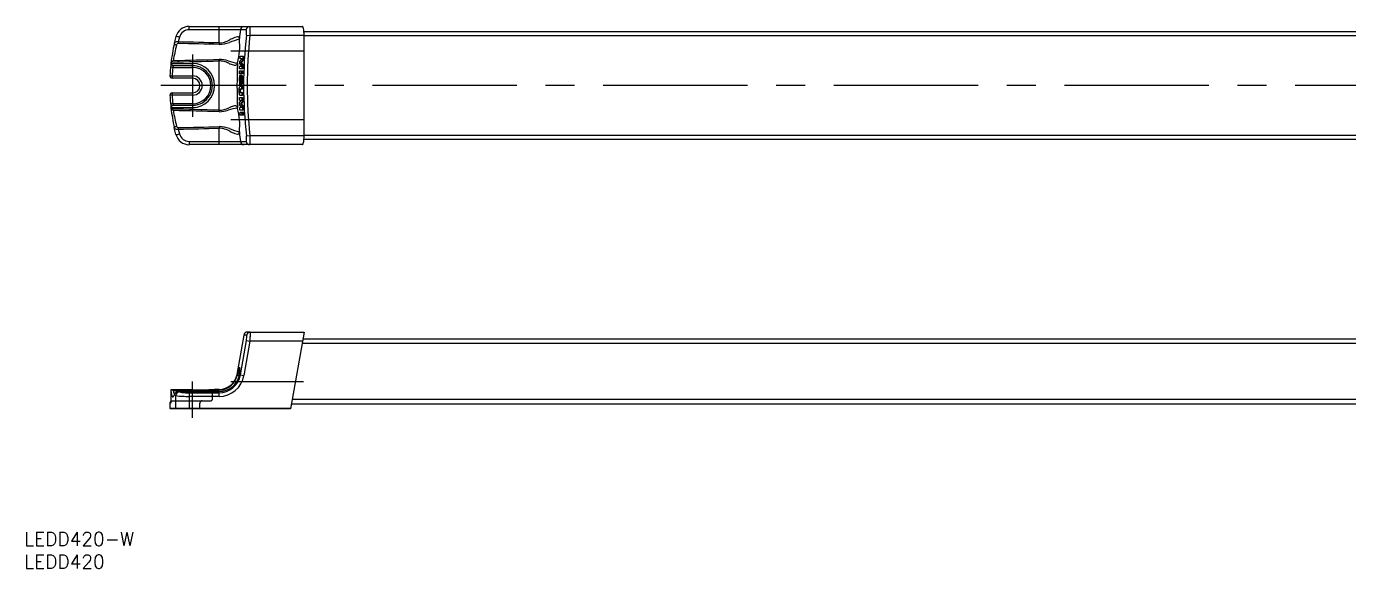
# Model space of a CAD drawing. Extents: x 1 to 583, y 0 to 119.
# Drawn here: x 0.5 to 291.7, y 0 to 119.3 of the extents above; entities that cross this region are included whole.
import ezdxf

# ---------------------------------------------------------------- set-up
doc = ezdxf.new("R2010")
doc.units = 0
doc.linetypes.add('CENTER', pattern=[50.8, 31.75, -6.35, 6.35, -6.35])
doc.linetypes.add('DASHED', pattern=[19.05, 12.7, -6.35])
doc.layers.get('0').update_dxf_attribs({"linetype": 'CONTINUOUS'})
doc.layers.add('CENTER', color=1, linetype='CENTER')
doc.styles.get("Standard").update_dxf_attribs({"font": 'txt.shx', "height": 3, "bigfont": 'bigfont.shx'})

# ---------------------------------------------------------------- blocks, each defined once
blk = doc.blocks.new('*U8')
at = {"color": 7, "linetype": 'CONTINUOUS'}
blk.add_text('LEDD420-W', height=3, dxfattribs=at).set_placement((0, 5))
blk = doc.blocks.new('*U9')
at = {"color": 7, "linetype": 'CONTINUOUS'}
blk.add_text('LEDD420', height=3, dxfattribs=at).set_placement((0, 0))

msp = doc.modelspace()

# ---------------------------------------------------------------- linework, layer by layer
at = {"color": 7, "linetype": 'CONTINUOUS'}
for p, q in [((33.44, 117.03), (33.08, 115.56)), ((34.22, 116.91), (33.96, 115.88)), ((36.34, 119.27), (61.3, 119.27)), ((36.34, 118.56), (36.34, 119.27)), ((48.9, 118.56), (36.34, 118.56)), ((42.95, 115.64), (42.95, 119.27)), ((47.4, 116.51), (47.41, 116.61)), ((47.41, 116.43), (47.4, 116.51)), ((48.96, 117.36), (49.75, 117.27)), ((61.66, 117.27), (49.75, 117.27)), ((61.62, 118.17), (432.6, 118.17)), ((61.66, 95.27), (61.66, 117.27)), ((385.24, 117.17), (61.66, 117.17)), ((33.08, 115.56), (33.08, 115.5)), ((33.08, 115.5), (33.11, 115.45)), ((33.11, 115.45), (33.15, 115.4)), ((33.15, 115.4), (33.2, 115.35)), ((33.2, 115.35), (33.28, 115.3)), ((33.28, 115.3), (33.37, 115.26)), ((33.37, 115.26), (33.46, 115.23)), ((33.46, 115.23), (33.56, 115.2)), ((32.35, 111.16), (32.35, 111.13)), ((32.35, 111.13), (37.11, 111.13)), ((37.11, 110.27), (37.11, 111.13)), ((42.95, 100.83), (42.95, 111.7)), ((47.5, 111.11), (47.52, 111.6)), ((47.92, 110.54), (47.5, 111.11)), ((47.52, 111.6), (47.99, 112.17)), ((47.55, 112.17), (47.59, 112.75)), ((47.99, 112.17), (47.55, 112.17)), ((47.59, 112.75), (48.29, 112.75)), ((48.08, 111.81), (47.67, 111.36)), ((47.67, 111.36), (48.04, 110.89)), ((47.82, 111.36), (47.67, 111.36)), ((48.23, 111.81), (47.82, 111.36)), ((47.82, 111.36), (48.19, 110.89)), ((48, 109.95), (48.04, 110.89)), ((48.19, 110.89), (48.04, 110.89)), ((48.14, 112.75), (48.08, 111.81)), ((48.23, 111.81), (48.08, 111.81)), ((48.19, 110.89), (48.15, 109.95)), ((48.29, 112.75), (48.23, 111.81)), ((32.11, 108.42), (32.61, 108.39)), ((32.61, 108.39), (37.11, 108.39)), ((32.61, 108.39), (32.61, 107.89)), ((37.11, 107.89), (32.61, 107.89)), ((32.8, 110.27), (32.75, 110.27)), ((32.8, 110.27), (37.11, 110.27)), ((37.11, 110.61), (32.84, 110.61)), ((37.11, 108.39), (37.11, 107.89)), ((47.39, 107.74), (47.38, 107.49)), ((47.43, 108.25), (47.39, 107.94)), ((47.39, 107.94), (47.39, 107.74)), ((47.42, 108.87), (47.43, 109.5)), ((48.12, 108.87), (47.42, 108.87)), ((47.43, 109.5), (48.13, 109.5)), ((47.45, 108.39), (47.43, 108.27)), ((47.43, 108.27), (47.43, 108.25)), ((47.45, 109.95), (47.47, 110.54)), ((48.15, 109.95), (47.45, 109.95)), ((47.48, 108.47), (47.45, 108.39)), ((47.47, 110.54), (47.92, 110.54)), ((47.47, 107.64), (47.48, 107.77)), ((47.56, 108.54), (47.48, 108.47)), ((47.48, 107.77), (47.49, 107.84)), ((47.49, 107.84), (47.52, 107.89)), ((47.52, 107.89), (47.55, 107.9)), ((47.57, 107.9), (47.55, 107.9)), ((47.56, 108.54), (47.58, 108.54)), ((47.57, 107.9), (47.58, 108.54)), ((47.64, 107.9), (47.57, 107.9)), ((47.58, 108.54), (47.73, 108.54)), ((47.65, 107.94), (47.62, 107.63)), ((47.63, 107.79), (47.62, 107.69)), ((47.67, 108.15), (47.65, 107.94)), ((47.71, 108.37), (47.67, 108.15)), ((47.75, 108.46), (47.71, 108.37)), ((47.73, 108.54), (47.73, 108.41)), ((47.74, 107.67), (47.75, 107.74)), ((47.8, 108.49), (47.75, 108.46)), ((47.75, 107.74), (47.77, 107.81)), ((47.77, 107.81), (47.82, 107.85)), ((47.8, 108.87), (47.82, 109.5)), ((47.83, 108.49), (47.8, 108.49)), ((47.96, 108.49), (47.8, 108.49)), ((47.82, 107.85), (47.85, 107.79)), ((47.85, 108.47), (47.83, 108.49)), ((47.85, 108.87), (47.87, 109.5)), ((47.89, 108.39), (47.85, 108.47)), ((47.85, 107.79), (47.86, 107.71)), ((47.89, 108.39), (48.04, 108.39)), ((47.89, 108.38), (47.89, 108.39)), ((47.92, 108.23), (47.89, 108.38)), ((47.89, 108.38), (48.04, 108.38)), ((47.94, 108.03), (47.92, 108.23)), ((47.95, 107.78), (47.94, 108.03)), ((47.95, 107.5), (47.95, 107.78)), ((47.98, 109.5), (47.96, 108.87)), ((47.96, 108.49), (48, 108.47)), ((48, 108.47), (48.04, 108.39)), ((48.04, 108.39), (48.04, 108.38)), ((48.04, 108.38), (48.07, 108.24)), ((48.07, 108.24), (48.09, 108.03)), ((48.09, 108.03), (48.1, 107.79)), ((48.1, 107.79), (48.1, 107.5)), ((48.13, 109.5), (48.12, 108.87)), ((47.38, 107.49), (47.4, 106.92)), ((47.38, 105.55), (47.39, 105.67)), ((47.38, 105.11), (47.38, 105.55)), ((47.39, 104.73), (47.38, 105.11)), ((47.39, 105.67), (47.41, 105.81)), ((47.4, 106.92), (47.41, 106.78)), ((47.41, 106.78), (47.44, 106.57)), ((47.41, 105.81), (47.42, 105.91)), ((47.42, 105.91), (47.49, 106.09)), ((47.44, 106.57), (47.47, 106.51)), ((47.46, 107.57), (47.47, 107.64)), ((47.46, 107.49), (47.46, 107.57)), ((47.46, 107.35), (47.46, 107.49)), ((47.47, 107.23), (47.46, 107.35)), ((47.47, 105.33), (47.46, 105.26)), ((47.46, 105.26), (47.46, 105.19)), ((47.46, 105.19), (47.46, 105.14)), ((47.46, 105.14), (47.46, 105.04)), ((47.46, 105.04), (47.47, 104.98)), ((47.49, 107.13), (47.47, 107.23)), ((47.47, 106.51), (47.52, 106.44)), ((47.49, 105.43), (47.47, 105.33)), ((47.47, 104.98), (47.47, 104.92)), ((47.47, 104.92), (47.49, 104.84)), ((47.62, 104.92), (47.47, 104.92)), ((47.51, 107.11), (47.49, 107.13)), ((47.49, 106.09), (47.55, 106.13)), ((47.52, 105.48), (47.49, 105.43)), ((47.64, 105.43), (47.49, 105.43)), ((47.49, 104.84), (47.5, 104.79)), ((47.54, 107.11), (47.51, 107.11)), ((47.52, 106.44), (47.56, 106.44)), ((47.52, 106.44), (47.69, 106.44)), ((47.55, 105.49), (47.52, 105.48)), ((47.56, 107.14), (47.54, 107.11)), ((47.55, 106.13), (48.08, 106.13)), ((48.09, 105.49), (47.55, 105.49)), ((47.58, 107.21), (47.56, 107.14)), ((47.56, 106.44), (47.6, 106.48)), ((47.59, 107.32), (47.58, 107.21)), ((47.62, 107.63), (47.59, 107.32)), ((47.6, 106.48), (47.63, 106.58)), ((47.62, 107.59), (47.61, 107.49)), ((47.62, 105.33), (47.61, 105.26)), ((47.61, 105.26), (47.61, 105.19)), ((47.61, 105.19), (47.61, 105.14)), ((47.61, 105.14), (47.61, 105.04)), ((47.61, 105.04), (47.62, 104.97)), ((47.62, 107.69), (47.62, 107.59)), ((47.64, 105.43), (47.62, 105.33)), ((47.62, 104.97), (47.62, 104.92)), ((47.62, 104.92), (47.64, 104.84)), ((47.63, 106.58), (47.66, 106.75)), ((47.67, 105.48), (47.64, 105.43)), ((47.64, 104.84), (47.66, 104.79)), ((47.66, 106.75), (47.69, 107.03)), ((47.71, 106.44), (47.67, 106.44)), ((47.7, 105.49), (47.67, 105.48)), ((47.69, 107.03), (47.73, 107.52)), ((47.69, 107.03), (47.78, 107.03)), ((47.75, 106.48), (47.71, 106.44)), ((47.73, 107.52), (47.74, 107.6)), ((47.73, 107.52), (47.87, 107.53)), ((47.74, 107.6), (47.74, 107.67)), ((47.78, 106.57), (47.75, 106.48)), ((47.83, 107.19), (47.78, 107.15)), ((47.78, 107.15), (47.78, 106.54)), ((47.79, 106.54), (47.78, 106.54)), ((47.79, 106.54), (47.86, 106.61)), ((47.95, 106.54), (47.79, 106.54)), ((47.85, 107.25), (47.83, 107.19)), ((47.86, 107.31), (47.85, 107.25)), ((47.86, 107.71), (47.87, 107.64)), ((47.87, 107.43), (47.86, 107.37)), ((47.86, 107.37), (47.86, 107.31)), ((47.86, 106.61), (47.89, 106.69)), ((47.87, 107.64), (47.87, 107.57)), ((47.87, 107.57), (47.87, 107.5)), ((47.87, 107.5), (47.87, 107.43)), ((47.89, 106.69), (47.91, 106.8)), ((47.91, 106.81), (47.94, 107.1)), ((47.91, 106.8), (47.91, 106.81)), ((47.91, 106.81), (48.06, 106.81)), ((47.91, 106.8), (48.06, 106.8)), ((47.93, 105.49), (47.93, 106.13)), ((47.94, 107.1), (47.95, 107.5)), ((47.95, 107.5), (48.1, 107.5)), ((48.01, 106.61), (47.95, 106.54)), ((48.04, 106.69), (48.01, 106.61)), ((48.06, 106.8), (48.04, 106.69)), ((48.09, 107.1), (48.06, 106.81)), ((48.06, 106.81), (48.06, 106.8)), ((48.08, 106.13), (48.09, 105.49)), ((48.1, 107.5), (48.09, 107.1)), ((32.61, 104.14), (32.11, 104.12)), ((32.61, 104.64), (32.61, 104.14)), ((32.61, 104.64), (37.11, 104.64)), ((37.11, 104.14), (32.61, 104.14)), ((32.75, 102.26), (32.8, 102.27)), ((37.11, 102.27), (32.8, 102.27)), ((32.84, 101.92), (37.11, 101.92)), ((37.11, 104.64), (37.11, 104.14)), ((37.11, 102.27), (37.11, 101.4)), ((47.39, 104.72), (47.39, 104.73)), ((47.41, 104.52), (47.39, 104.72)), ((47.43, 104.37), (47.41, 104.52)), ((47.43, 103.08), (47.42, 103.66)), ((47.42, 103.66), (48.12, 103.66)), ((47.46, 104.25), (47.43, 104.37)), ((47.43, 103.08), (47.87, 103.08)), ((47.45, 102.51), (47.87, 103.08)), ((47.47, 102.01), (47.45, 102.51)), ((47.49, 104.18), (47.46, 104.25)), ((47.93, 101.45), (47.47, 102.01)), ((47.57, 104.11), (47.49, 104.18)), ((47.5, 104.79), (47.56, 104.75)), ((47.56, 104.75), (48.09, 104.75)), ((48.11, 104.11), (47.57, 104.11)), ((47.99, 102.72), (47.62, 102.26)), ((47.62, 102.26), (48.03, 101.8)), ((47.77, 102.26), (47.62, 102.26)), ((47.66, 104.79), (47.71, 104.75)), ((48.14, 102.72), (47.77, 102.26)), ((47.77, 102.26), (48.18, 101.8)), ((47.94, 104.75), (47.95, 104.11)), ((47.96, 103.66), (47.99, 102.72)), ((48.14, 102.72), (47.99, 102.72)), ((48.09, 104.75), (48.11, 104.11)), ((48.12, 103.66), (48.14, 102.72)), ((32.35, 101.4), (32.35, 101.37)), ((37.11, 101.4), (32.35, 101.4)), ((47.01, 101.32), (47, 101.4)), ((47.02, 101.25), (47.01, 101.32)), ((47.93, 101.45), (47.5, 101.44)), ((47.52, 100.86), (47.5, 101.44)), ((48.23, 100.86), (47.52, 100.86)), ((47.59, 99.78), (47.55, 100.41)), ((47.55, 100.41), (48.25, 100.41)), ((48.29, 99.78), (47.59, 99.78)), ((47.93, 100.41), (47.97, 99.78)), ((48.02, 99.78), (47.98, 100.41)), ((48.03, 101.8), (48.07, 100.86)), ((48.18, 101.8), (48.03, 101.8)), ((48.1, 100.41), (48.14, 99.78)), ((48.18, 101.8), (48.23, 100.86)), ((48.25, 100.41), (48.29, 99.78)), ((33.08, 97.03), (33.11, 97.08)), ((33.08, 96.98), (33.08, 97.03)), ((33.44, 95.51), (33.08, 96.98)), ((33.11, 97.08), (33.15, 97.14)), ((33.15, 97.14), (33.2, 97.19)), ((33.2, 97.19), (33.28, 97.24)), ((33.28, 97.24), (33.37, 97.28)), ((33.37, 97.28), (33.46, 97.31)), ((33.46, 97.31), (33.56, 97.33)), ((33.96, 96.66), (34.22, 95.63)), ((42.95, 93.27), (42.95, 96.9)), ((47.41, 96.1), (47.4, 96.02)), ((36.34, 93.97), (48.9, 93.97)), ((36.34, 93.97), (36.34, 93.27)), ((61.3, 93.27), (36.34, 93.27)), ((47.4, 96.02), (47.41, 95.93)), ((48.96, 95.18), (49.75, 95.27)), ((49.75, 95.27), (61.66, 95.27)), ((432.6, 94.37), (61.62, 94.37)), ((61.66, 95.37), (385.24, 95.37)), ((48.41, 51.36), (46.88, 42.72)), ((47.62, 42.59), (48.96, 50.16)), ((49.03, 51.36), (48.41, 51.36)), ((49.74, 50.02), (48.41, 42.45)), ((48.96, 50.16), (49.74, 50.02)), ((49.81, 52.02), (49.19, 52.02)), ((61.3, 50.02), (49.74, 50.02)), ((49.81, 52.02), (61.66, 52.02)), ((61.66, 52.02), (58.69, 35.17)), ((61.23, 49.57), (432.99, 49.57)), ((61.4, 50.57), (432.81, 50.57)), ((47, 42.7), (46.88, 42.72)), ((47.01, 42.65), (47, 42.7)), ((47.03, 42.6), (47.01, 42.65)), ((47.07, 42.55), (47.03, 42.6)), ((47.13, 42.5), (47.07, 42.55)), ((47.21, 42.46), (47.13, 42.5)), ((47.29, 42.42), (47.21, 42.46)), ((47.36, 42.4), (47.29, 42.42)), ((47.62, 42.59), (47.41, 42.63)), ((47.62, 42.59), (48.41, 42.45)), ((32.34, 39.08), (32.29, 36.42)), ((32.35, 39.3), (32.34, 39.3)), ((32.34, 39.3), (32.35, 39.3)), ((37.11, 39.3), (32.35, 39.3)), ((33.44, 38.06), (33.08, 38.2)), ((33.44, 35.27), (33.44, 38.06)), ((33.96, 38.96), (42.95, 38.98)), ((33.96, 38.96), (34.21, 38.86)), ((36.34, 38.67), (36.34, 35.17)), ((36.34, 38.67), (42.95, 38.67)), ((42.95, 37.87), (36.34, 37.87)), ((42.95, 39.42), (41.91, 39.42)), ((42.95, 39.27), (42.95, 39.42)), ((42.95, 37.87), (42.95, 38.98)), ((32.11, 36.42), (32.11, 35.27)), ((32.11, 36.42), (32.11, 35.27)), ((32.29, 36.42), (32.11, 36.42)), ((32.11, 36.42), (32.11, 36.42)), ((32.11, 35.27), (58.7, 35.27)), ((32.11, 35.27), (32.11, 35.27)), ((58.69, 35.17), (32.21, 35.17)), ((32.21, 35.17), (32.21, 35.17)), ((58.88, 36.27), (435.33, 36.27)), ((59.06, 37.27), (435.16, 37.27))]:
    msp.add_line(p, q, dxfattribs=at)
at = {"color": 3, "linetype": 'DASHED'}
for p, q in [((41.48, 37.27), (41.48, 38.48)), ((32.3, 36.92), (41.13, 36.92)), ((38.73, 35.17), (38.73, 36.42))]:
    msp.add_line(p, q, dxfattribs=at)
at = {"color": 7, "linetype": 'CONTINUOUS'}
for centre, radius, start, end in [((36.34, 116.27), 3, 89.9589, 165.3762), ((33.54, 115.07), 1.96, 69.8067, 92.82), ((36.35, 116.36), 2.2, 90.1495, 165.6269), ((71.01, 45.29), 75.03, 108.3402, 110.1058), ((54.19, 98.51), 19.9, 113.071, 116.6031), ((47.16, 115.07), 1.9, 95.1537, 113.6065), ((47.02, 116.56), 0.411, 51.5002, 94.2855), ((46.87, 116.51), 0.55, 10.2792, 42.1846), ((149.38, 106.27), 102.5, 173.1118, 174.2126), ((48.41, 118.48), 0.792, 90.3712, 173.5067), ((147.84, 106.27), 99.5, 173.6018, 186.3982), ((49.68, 118.48), 0.792, 90.3712, 173.5067), ((48.87, 118.48), 0.0903, 22.3429, 71.712), ((48.61, 118.36), 0.372, 11.5903, 23.5555), ((41.92, 118.14), 7.09, 353.633, 358.654), ((47.77, 118.19), 1.23, 4.5597, 11.7806), ((45.81, 118.03), 3.2, 358.9795, 4.5504), ((147.82, 106.27), 98.69, 173.6003, 186.3997), ((49.67, 119.22), 0.0485, 38.6533, 76.0355), ((49.61, 119.18), 0.122, 20.9284, 35.801), ((49.32, 119.07), 0.432, 12.9472, 21.3435), ((48.55, 118.89), 1.22, 6.8335, 12.7841), ((31.92, 118.5), 17.87, 356.0607, 359.3082), ((46.34, 118.63), 3.44, 2.6034, 6.8193), ((40.98, 118.39), 8.81, 359.2936, 2.5872), ((61.3, 119.18), 0.0861, 43.3773, 86.6504), ((61.19, 119.06), 0.25, 30.5273, 45.4511), ((60.81, 118.84), 0.687, 19.4613, 30.3189), ((59.62, 118.43), 1.94, 11.7524, 19.4197), ((56.62, 117.8), 5.01, 5.7802, 11.7342), ((51.66, 117.29), 10, 359.8451, 5.8131), ((74.54, 106.27), 42.48, 167.3754, 173.3167), ((63.35, 107.35), 30.8, 165.2276, 171.7487), ((33.42, 115.48), 0.348, 124.9108, 166.8562), ((33.59, 115.24), 0.64, 102.5111, 125.2944), ((33.74, 114.58), 1.32, 80.4722, 102.5757), ((34, 115.1), 0.447, 131.4384, 166.5233), ((33.95, 115.16), 0.37, 89.5129, 131.9981), ((207.76, 111.37), 173.85, 178.5125, 178.6278), ((-147.33, -7630.61), 7748.26, 88.592882, 88.659328), ((-107.11, -5351.14), 5468.83, 88.42769, 88.52183), ((42.88, 121.76), 6.45, 270.4912, 291.2489), ((214.48, 110.88), 171.6, 178.4116, 178.5204), ((43.01, 119.13), 3.49, 268.859, 288.9886), ((41.13, 124.67), 9.35, 288.8765, 296.3975), ((33.04, 114.93), 14.45, 345.3897, 5.9724), ((74.56, 106.27), 42.5, 173.9597, 177.0999), ((74.56, 106.27), 42.5, 173.3155, 173.9597), ((32.68, 110.71), 0.393, 175.2494, 228.1634), ((33.2, 110.92), 0.884, 144.8365, 163.7746), ((32.51, 111.19), 0.164, 173.0993, 191.1867), ((32.96, 111.22), 0.616, 188.1178, 258.4032), ((33.59, 110.55), 1.42, 120.8311, 141.924), ((-104.59, 5466.78), 5357.11, 271.46606, 271.57809), ((-142.93, 7558.89), 7449.19, 271.352224, 271.429715), ((37.1, 106.27), 4.86, 270.0415, 89.9585), ((-211.39, 104.7), 254.43, 1.5766, 1.6465), ((42.95, 105.6), 6.41, 71.8735, 90.0814), ((43.02, 108.13), 3.57, 73.6076, 91.256), ((41.42, 102.76), 9.17, 66.5895, 73.4658), ((47.81, 119.44), 8.26, 249.6414, 264.3882), ((49.01, 120.06), 9.71, 246.0337, 252.5304), ((46.45, 111.89), 1.15, 251.8584, 279.3008), ((46.54, 111.18), 0.44, 283.1752, 319.0096), ((46.34, 111.33), 0.69, 320.4463, 343.2897), ((149.44, 106.27), 102.56, 177.2807, 182.7193), ((47.37, 111.15), 0.374, 159.347, 182.9388), ((32.61, 108.39), 0.5, 177.0999, 270), ((32.8, 110.83), 0.557, 227.4386, 264.7253), ((74.56, 106.27), 42, 174.5315, 177.0999), ((74.56, 105.78), 42, 173.3829, 173.8598), ((37.13, 106.27), 4.35, 269.7296, 90.2704), ((37.11, 106.27), 4, 270, 90), ((37.11, 106.27), 2.12, 270, 90), ((37.11, 106.27), 1.62, 270, 90), ((32.61, 104.14), 0.5, 90, 182.9001), ((74.56, 106.27), 42.5, 182.9001, 186.0403), ((32.68, 101.83), 0.393, 131.8366, 184.7506), ((32.96, 101.32), 0.616, 101.5968, 171.8822), ((32.8, 101.71), 0.557, 95.2747, 132.5614), ((74.56, 106.27), 42, 182.9001, 185.4685), ((74.56, 106.76), 42, 186.1402, 186.6171), ((74.56, 106.27), 42.5, 186.0403, 186.6845), ((33.2, 101.62), 0.884, 196.2254, 215.1635), ((32.51, 101.34), 0.164, 168.8133, 186.9007), ((74.54, 106.26), 42.48, 186.6833, 192.6246), ((-104.59, -5254.25), 5357.11, 88.42191, 88.53394), ((33.59, 101.99), 1.42, 218.076, 239.1689), ((63.35, 105.19), 30.8, 188.2513, 194.7724), ((-142.93, -7346.35), 7449.19, 88.570285, 88.647776), ((42.95, 106.93), 6.41, 269.9186, 288.1265), ((-211.39, 107.83), 254.43, 358.3535, 358.4234), ((43.02, 104.41), 3.57, 268.744, 286.3924), ((41.42, 109.77), 9.17, 286.5342, 293.4105), ((47.81, 93.1), 8.26, 95.6116, 110.3586), ((49.01, 92.48), 9.71, 107.4696, 113.9663), ((46.45, 100.65), 1.15, 80.6992, 108.1416), ((46.54, 101.35), 0.44, 40.9904, 76.8248), ((46.34, 101.2), 0.69, 16.7103, 39.5537), ((33.04, 97.61), 14.45, 354.0276, 14.6103), ((33.42, 97.06), 0.348, 193.1438, 235.0892), ((33.59, 97.3), 0.64, 234.7056, 257.4889), ((33.74, 97.96), 1.32, 257.4243, 279.5278), ((34, 97.44), 0.447, 193.4767, 228.5616), ((33.95, 97.38), 0.37, 228.0019, 270.4871), ((-147.33, 7843.15), 7748.26, 271.340672, 271.407118), ((207.76, 101.17), 173.85, 181.3722, 181.4875), ((-107.11, 5563.67), 5468.83, 271.47817, 271.57231), ((214.48, 101.65), 171.6, 181.4796, 181.5884), ((42.88, 90.78), 6.45, 68.7511, 89.5088), ((43.01, 93.4), 3.49, 71.0114, 91.141), ((41.13, 87.86), 9.35, 63.6025, 71.1235), ((71.01, 167.24), 75.03, 249.8942, 251.6598), ((54.19, 114.03), 19.9, 243.3969, 246.929), ((33.54, 97.47), 1.96, 267.18, 290.1933), ((36.34, 96.26), 3, 194.6238, 270.0411), ((36.35, 96.17), 2.2, 194.3731, 269.8505), ((47.16, 97.46), 1.9, 246.3935, 264.8463), ((47.02, 95.98), 0.411, 265.7145, 308.4998), ((46.87, 96.03), 0.55, 317.8154, 349.7208), ((149.38, 106.26), 102.5, 185.7874, 186.8882), ((48.41, 94.06), 0.792, 186.4933, 269.6288), ((48.87, 94.06), 0.0903, 288.288, 337.6571), ((49.68, 94.06), 0.792, 186.4933, 269.6288), ((48.61, 94.17), 0.372, 336.4445, 348.4097), ((41.92, 94.39), 7.09, 1.346, 6.367), ((47.77, 94.35), 1.23, 348.2194, 355.4403), ((45.81, 94.5), 3.2, 355.4496, 1.0205), ((49.67, 93.31), 0.0485, 283.9645, 321.3467), ((49.61, 93.36), 0.122, 324.199, 339.0716), ((49.32, 93.47), 0.432, 338.6565, 347.0528), ((48.55, 93.64), 1.22, 347.2159, 353.1665), ((31.92, 94.04), 17.87, 0.6918, 3.9393), ((46.34, 93.91), 3.44, 353.1807, 357.3966), ((40.98, 94.15), 8.81, 357.4128, 0.7064), ((61.3, 93.35), 0.0861, 273.3496, 316.6227), ((61.19, 93.47), 0.25, 314.5489, 329.4727), ((60.81, 93.69), 0.687, 329.6811, 340.5387), ((59.62, 94.11), 1.94, 340.5803, 348.2476), ((56.62, 94.73), 5.01, 348.2658, 354.2198), ((51.66, 95.24), 10, 354.1869, 0.1549), ((49.19, 51.22), 0.8, 90, 170), ((40.26, 51.71), 8.84, 349.8974, 353.8438), ((49.81, 51.22), 0.796, 90.1388, 170.2751), ((48.95, 51.28), 0.108, 6.5936, 47.0188), ((44.27, 51.27), 4.8, 353.9123, 357.5418), ((48.49, 51.2), 0.575, 1.7563, 9.3347), ((47.08, 51.15), 1.98, 357.5324, 1.9251), ((25.59, 52.6), 24.28, 353.9031, 356.275), ((49.59, 51.89), 0.258, 2.0056, 29.9087), ((36.39, 51.88), 13.47, 356.3176, 358.4559), ((48.1, 51.74), 1.75, 0.898, 5.0024), ((44.12, 51.68), 5.73, 358.4561, 0.9696), ((55.87, 41.48), 8.92, 164.3827, 166.9737), ((49.07, 43.43), 1.85, 153.461, 165.9483), ((47.53, 44.18), 0.146, 137.2446, 147.2262), ((47.46, 44.25), 0.0414, 104.7919, 139.9976), ((47.45, 44.27), 0.0226, 30.8307, 95.3051), ((47.39, 44.23), 0.0908, 19.0953, 35.1397), ((45.89, 43.95), 1.62, 356.6634, 11.0508), ((39.24, 44.05), 8.27, 355.7774, 358.6062), ((42.95, 43.42), 4, 270, 350), ((42.86, 43.48), 4.21, 271.1476, 349.3339), ((43.12, 43.32), 4.34, 267.695, 350.8583), ((42.95, 43.42), 4.75, 270, 350), ((42.95, 43.42), 5.55, 270, 350), ((86.38, 34.52), 40.22, 167.1229, 168.2695), ((30.53, 44.72), 17.01, 352.9401, 355.6916), ((36.16, 39.16), 3.82, 177.8497, 181.1454), ((32.56, 40.78), 1.5, 261.6589, 266.5152), ((37.57, 39.44), 5.24, 183.937, 194.8437), ((32.31, 38.3), 1, 56.642, 80.7678), ((-45.5, -59609.24), 59648.57, 89.9150428, 89.9251043), ((33.6, 38.43), 1.14, 196.939, 206.0113), ((32.9, 38.07), 0.358, 203.9149, 232.9073), ((32.45, 38.23), 0.573, 308.9786, 333.8896), ((-53.17, 123318.03), 123278.92, 270.0399845, 270.0446673), ((34.23, 39.18), 1.37, 182.046, 216.4409), ((28.77, 40.31), 4.8, 330.9763, 333.9573), ((33.99, 38.04), 0.918, 91.6839, 169.8995), ((34.25, 38.05), 0.81, 92.5698, 179.0079), ((35.14, 47.15), 9.25, 259.3905, 268.4085), ((35.46, 43.69), 4.99, 255.4863, 267.7729), ((36.39, 72.1), 34.23, 267.4742, 269.9119), ((36.38, 56.91), 18.24, 266.5154, 269.8804), ((37.18, 134.4), 95.1, 269.9534, 272.845), ((43.82, 39.15), 0.879, 171.9086, 180.4154), ((32.61, 36.42), 0.5, 128.3213, 180), ((32.61, 36.42), 0.5, 128.4281, 180.0099), ((32.21, 35.27), 0.1, 180, 270), ((32.21, 35.27), 0.1, 180, 270), ((32.75, 37.88), 0.115, 235.7671, 304.2329), ((33.54, 35.27), 0.0984, 179.0684, 269.0341)]:
    msp.add_arc(centre, radius, start, end, dxfattribs=at)
at = {"color": 3, "linetype": 'DASHED'}
for centre, radius, start, end in [((41.98, 38.48), 0.5, 90.144, 180), ((39.23, 36.42), 0.5, 90, 180), ((41.13, 37.27), 0.35, 270, 0)]:
    msp.add_arc(centre, radius, start, end, dxfattribs=at)
at = {"layer": 'CENTER', "color": 1, "linetype": 'CENTER'}
for p, q in [((61.57, 113.82), (45.51, 113.82)), ((37.11, 113.13), (37.11, 99.4)), ((464.1, 106.27), (30.11, 106.27)), ((61.57, 98.72), (45.51, 98.72)), ((37.11, 33.17), (37.11, 41.14)), ((45.51, 41.17), (61.51, 41.17))]:
    msp.add_line(p, q, dxfattribs=at)

# ---------------------------------------------------------------- block references
at = {"color": 7, "linetype": 'CONTINUOUS'}
for name in ['*U8', '*U9']:
    msp.add_blockref(name, (0, 0), dxfattribs=at)

doc.saveas('drawing.dxf')
